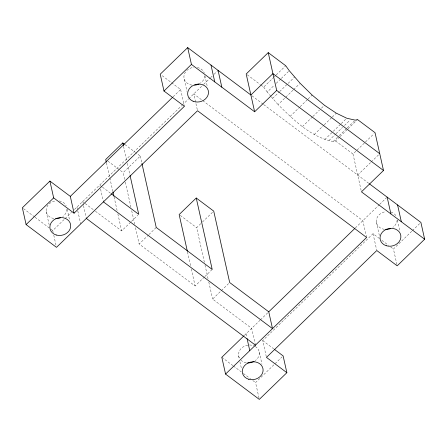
<?xml version="1.0" encoding="UTF-8"?>
<svg xmlns="http://www.w3.org/2000/svg" width="447" height="447" viewBox="0 0 447 447"><rect width="100%" height="100%" fill="white"/><g stroke="black" fill="none" stroke-linecap="round" stroke-linejoin="round"><path stroke-width="0.34" stroke-dasharray="2.23 1.68" d="M173.112 96.798L180.633 89.512L161.328 75.04M53.187 232.569L52.735 230.551L64.586 219.069M65.083 218.594L71.503 212.375M74.465 209.503L181.761 105.565M182.264 105.079L188.265 99.262M188.768 98.776L203.195 84.801M203.692 84.321L210.14 78.074M210.632 77.594L212.124 76.152M214.107 74.236L218.075 70.391M124.707 179.409L123.188 172.609L140.269 156.059L135.899 152.779M260.942 85.042L263.68 87.092L273.698 77.381M274.201 76.895L275.704 75.442M276.201 74.956L285.722 65.737M95.429 211.247L121.657 230.909L130.932 221.924M131.418 221.449L137.765 215.303M270.848 96.245L267.233 92.054L274.246 85.26M276.252 83.315L280.761 78.946M281.264 78.46L289.276 70.699M272.659 98.34L279.174 92.032M279.671 91.546L294.702 76.99M339.524 137.056L335.513 140.939L333.194 141.492C310.799 137.246 293.824 119.919 278.084 104.632L293.115 90.07M293.618 89.59L299.63 83.762M204.391 276.989L195.115 285.974L139.146 244.017L148.421 235.033M148.912 234.563L156.232 227.467M290.086 116.421L299.607 107.202M300.105 106.716L307.62 99.435M308.123 98.949L312.129 95.066M204.396 262.355L196.646 227.674L202.016 222.472M202.502 221.997L212.755 212.068M302.412 126.618L312.431 116.907M312.934 116.421L319.449 110.113M321.454 108.174L324.461 105.263M314.23 134.519L323.745 125.3M324.248 124.814L331.763 117.533M332.266 117.047L336.273 113.164M324.729 139.593L332.741 131.831M333.244 131.345L340.759 124.065M341.262 123.579L346.771 118.237M328.958 140.542L335.473 134.234M335.976 133.748L342.486 127.44M344.492 125.501L350.001 120.159M333.194 141.492L338.703 136.156M339.206 135.67L346.721 128.39M347.224 127.903L355.236 120.142M340.022 136.57L347.537 129.289M348.04 128.803L357.561 119.584M204.877 276.514L212.202 269.424M361.154 190.511L353.007 154.047L374.05 133.664M255.427 345.168L251.672 328.361L212.61 299.082L220.907 291.042M221.394 290.572L228.713 283.476M357.701 175.051L370.725 162.434M371.228 161.948L378.743 154.668M244.526 335.284L259.97 320.326M260.456 319.851L268.267 312.285M355.343 227.936L379.212 204.81M379.71 204.329L386.649 197.608M266.311 356.723L262.707 340.592L373.027 233.725L379.648 238.687M259.014 398.042L255.555 382.582L282.113 356.862M396.891 264.479L393.433 249.024L411.905 231.127M412.408 230.641L420.392 222.902M247.28 74.8L260.4 84.634M335.513 140.939L353.007 154.047M251.996 95.814L263.121 104.157M263.68 104.576L368.814 183.382M381.855 240.341L388.471 245.302M390.678 246.956L393.433 249.024M124.964 144.588L135.352 152.371M107.883 161.138L123.188 172.609M180.247 215.381L196.646 227.674M101.91 186.751L99.681 185.075L99.977 186.421M102.469 187.17L110.839 193.445M93.2 209.576L82.594 201.625L83.343 204.989M262.707 340.592L273.737 348.861M23.456 208.604L34.503 216.884M35.056 217.303L50.528 228.898M51.075 229.311L52.735 230.551M221.813 357.287L232.876 365.579M233.429 365.998L241.173 371.803M243.386 373.463L250.577 378.849M252.79 380.509L255.555 382.582M271.301 96.77L278.084 104.632M263.68 87.092L267.233 92.054M397.383 220.242L399.786 230.993M376.34 222.047L379.341 235.491M373.027 233.725L376.637 249.856M366.601 237.469L362.847 220.662L193.774 93.926L197.378 110.057M204.91 75.772L207.162 85.858M259.266 352.124L261.97 364.221M246.012 333.848L246.761 337.206M184.32 79.426L187.025 91.523M180.633 89.512L184.387 106.313M238.592 355.762L239.341 359.12M239.944 361.807L241.598 369.2M205.005 265.077L208.045 278.682M208.805 282.079L212.61 299.082M187.517 251.968L190.707 266.25M191.316 268.971L195.115 285.974M140.269 156.059L141.788 162.859M123.54 146.348L126.73 160.629M127.339 163.351L129.926 174.911M125.311 182.13L130.937 207.291M131.697 210.693L134.737 224.293M135.497 227.696L139.146 244.017M106.453 162.898L109.649 177.18M109.8 177.861L112.84 191.461M114.058 196.903L117.097 210.503M117.857 213.906L121.657 230.909M100.581 189.109L103.436 201.882M83.494 205.659L86.349 218.432M76.934 207.112L80.689 223.913M67.184 209.336L69.587 220.086M53.785 235.256L56.188 246.012M46.181 211.459L49.187 224.902M255.265 346.447A10.499 8.884 -12.6 0 1 255.293 360.64M246.247 362.752A10.499 8.884 -12.6 0 1 241.101 360.332M239.301 357.969A10.499 8.884 -12.6 0 1 242.296 347.442A10.499 8.884 -12.6 0 1 254.712 346.14M397.137 220.064A10.499 8.884 -12.6 0 1 392.846 227.333M384.42 229.339A10.499 8.884 -12.6 0 1 376.296 220.589A10.499 8.884 -12.6 0 1 385.616 211.643M390.946 212.04A10.499 8.884 -12.6 0 1 396.444 216.666M66.961 209.151A10.499 8.884 -12.6 0 1 62.82 216.477M53.757 218.522A10.499 8.884 -12.6 0 1 46.13 209.71A10.499 8.884 -12.6 0 1 55.249 200.927M59.311 200.932A10.499 8.884 -12.6 0 1 66.201 205.771M204.737 75.951A10.499 8.884 -12.6 0 1 200.351 83.181M191.897 85.109A10.499 8.884 -12.6 0 1 186.287 71.039M186.734 70.576A10.499 8.884 -12.6 0 1 194.02 67.329M197.384 67.519A10.499 8.884 -12.6 0 1 204.307 73.085"/><path stroke-width="0.67" d="M379.743 153.695L272.927 73.626L250.879 94.982L187.69 47.611L160.227 74.213L163.982 91.015L184.387 106.313L74.068 213.18L70.313 196.378L49.908 181.085L22.35 207.777L26.105 224.578L56.49 247.353L197.529 110.733L366.601 237.469L225.567 374.089L259.31 399.389L286.868 372.692L283.113 355.89L274.29 349.275M26.105 224.578L53.662 197.887L49.908 181.085M163.982 91.015L191.445 64.418L187.69 47.611M124.417 144.174L122.78 142.945L105.693 159.495L106.302 162.216M70.313 196.378L172.609 97.284M268.234 52.623L246.185 73.978L254.639 111.784L276.682 90.428L268.234 52.623L285.722 65.737L289.276 70.699L300.133 83.276L312.129 95.066L324.461 105.263L336.273 113.164L346.771 118.237L355.236 120.142L357.561 119.584L375.05 132.692L383.504 170.497L361.455 191.852L424.65 239.223L397.187 265.825L376.782 250.527L266.462 357.399L286.868 372.692M103.436 201.882L272.508 328.618L268.753 311.81L229.691 282.532L213.727 211.124L196.239 198.01L179.152 214.56L187.366 251.287M244.034 335.758L221.813 357.287L225.567 374.089M268.753 311.81L354.84 228.423M276.682 90.428L383.504 170.497M369.367 183.801L420.895 222.422L424.65 239.223M191.445 64.418L254.639 111.784M111.398 193.864L138.743 214.359L130.077 175.593M86.349 218.432L255.427 345.168M53.662 197.887L74.068 213.18M397.573 204.938L401.328 221.746M387.147 197.127L390.901 213.929M218.075 70.391L221.829 87.193M211.006 65.094L214.761 81.896M247.062 338.552L249.767 350.649M196.239 198.01L212.202 269.424L156.232 227.467L141.939 163.541M122.78 142.945L123.389 145.666M112.99 192.143L113.901 196.222M254.164 361.36A10.499 8.884 -12.6 0 1 247.588 362.897M390.454 228.596A10.499 8.884 -12.6 0 1 385.761 229.44M60.451 217.778A10.499 8.884 -12.6 0 1 55.769 218.695M199.189 83.863A10.499 8.884 -12.6 0 1 194.607 85.181M248.711 379.257A10.499 8.884 -12.6 0 0 263.02 368.926A10.499 8.884 -12.6 0 0 246.319 364.048A10.499 8.884 -12.6 0 0 248.711 379.257M386.23 245.71A10.499 8.884 -12.6 0 0 400.836 235.698A10.499 8.884 -12.6 0 0 384.331 230.417A10.499 8.884 -12.6 0 0 386.23 245.71M56.227 235.016A10.499 8.884 -12.6 0 0 70.637 224.791A10.499 8.884 -12.6 0 0 54.003 219.773A10.499 8.884 -12.6 0 0 56.227 235.016M193.11 101.234A10.499 8.884 -12.6 0 0 208.498 92.166A10.499 8.884 -12.6 0 0 192.607 85.774A10.499 8.884 -12.6 0 0 193.11 101.234"/></g></svg>
